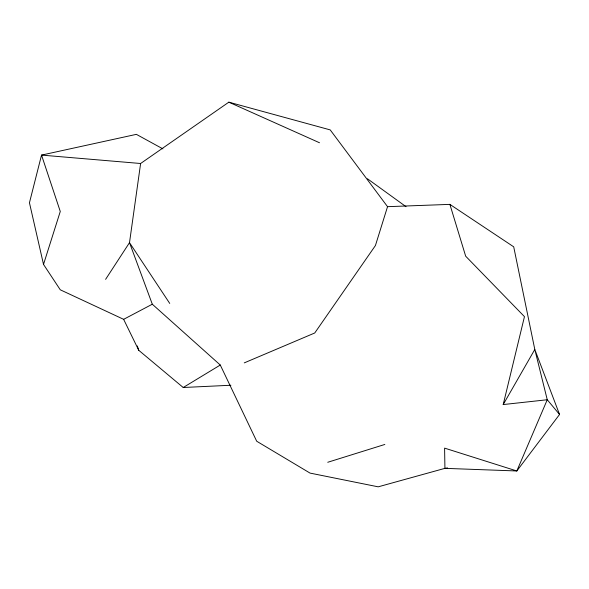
<?xml version="1.0" encoding="UTF-8"?>
<svg xmlns="http://www.w3.org/2000/svg" width="589" height="589" viewBox="0 0 589 589"><rect width="100%" height="100%" fill="white"/><g stroke="black" fill="none" stroke-linecap="round" stroke-linejoin="round"><path stroke-width="0.88" d="M244.266 362.876L314.747 332.984L375.429 245.532L387.54 206.673L330.215 129.897L228.841 102.169L140.616 163.499L129.506 242.646L105.608 279.348M169.742 303.431L129.506 242.646L152.308 304.218L220.279 365.033L256.701 441.235L310.028 473.092L378.19 486.831L444.923 468.351L516.825 470.972L559.55 414.472L547.255 399.747L503.205 404.562L524.46 316.639L465.678 256.193L449.886 204.376L387.54 206.673M230.895 385.243L183.216 387.503L138.746 350.293L123.638 319.334L60.269 289.795L43.512 264.409L60.277 211.473L41.532 155.098L136.376 134.351L162.91 148.884M503.205 404.562L534.805 349.461L513.711 246.828L449.886 204.376M183.216 387.503L220.279 365.033M123.638 319.334L152.308 304.218M327.742 462.277L384.845 444.452M447.64 467.938L444.923 468.351L444.599 448.126L516.825 470.972L547.255 399.747L534.805 349.461L559.55 414.472M140.616 163.499L41.532 155.098L29.45 202.771L43.512 264.409M228.841 102.169L319.525 142.766M367.455 178.769L406.042 206.695M137.333 345.949L138.746 350.293"/></g></svg>
